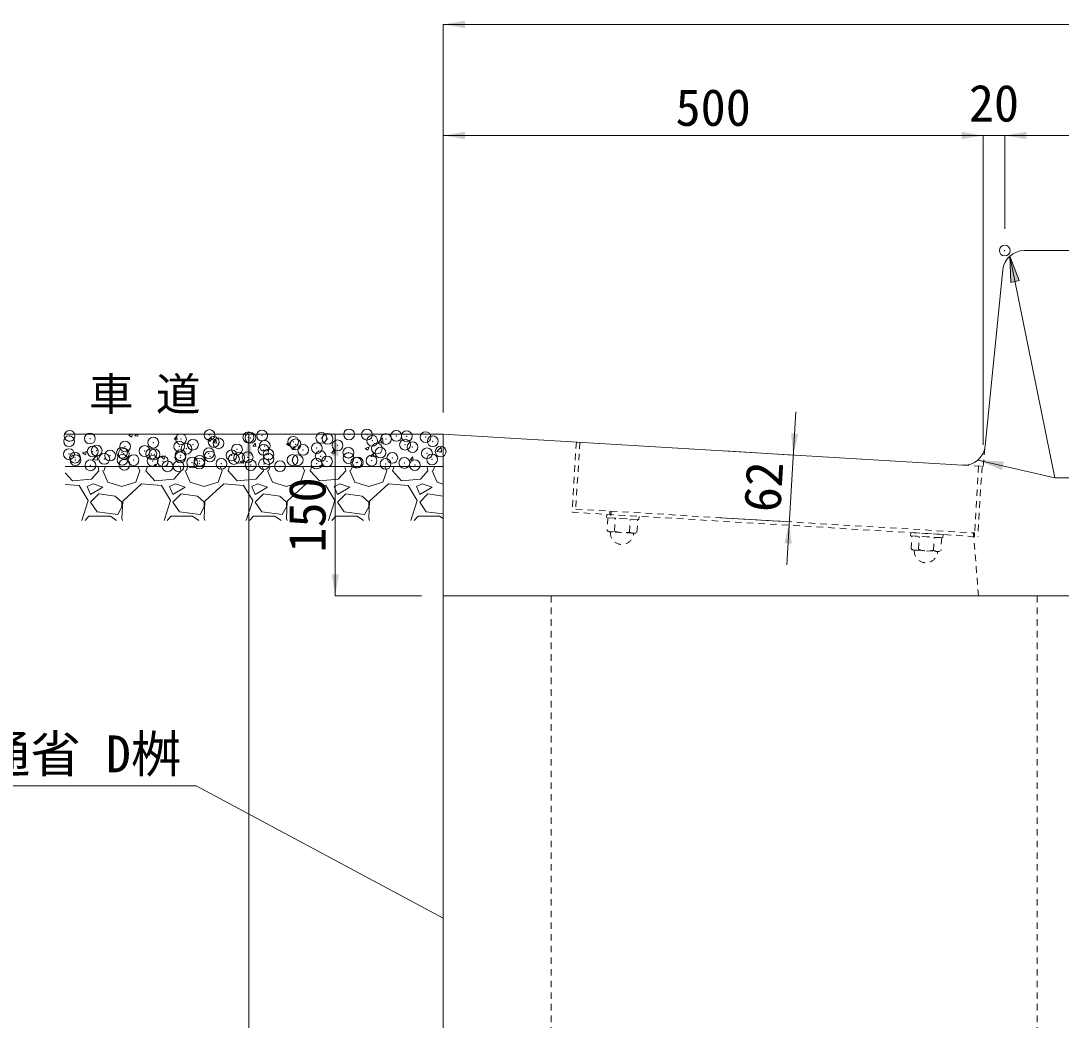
# Model space of a CAD drawing. Units: millimetres at full size, sheet at 1:20; some dimension numbers follow another scale. Extents: x 77366 to 95666, y -7115 to 5664.
# Drawn here: x 88250 to 89213, y -3157 to -2231 of the extents above; entities that cross this region are included whole.
import ezdxf
from ezdxf.enums import TextEntityAlignment as Align

# ---------------------------------------------------------------- set-up
doc = ezdxf.new("R2010")
doc.units = ezdxf.units.MM
doc.header["$LTSCALE"] = 20
doc.header["$PDMODE"] = 32
doc.header["$PDSIZE"] = 10
doc.linetypes.add('USER1', pattern=[0.54, 0.3, -0.24])
for name, color, linetype, lineweight in [('ハッチング', 7, 'Continuous', 5), ('受枠', 3, 'USER1', 9), ('基礎', 7, 'Continuous', 5), ('寸法線', 7, 'Continuous', 13), ('引出線', 4, 'Continuous', 13), ('本体', 2, 'Continuous', 20), ('補助線', 8, 'Continuous', 13)]:
    doc.layers.add(name, color=color, linetype=linetype, lineweight=lineweight)
doc.layers.add('文字', color=7, linetype='Continuous')
doc.styles.add('ＭＳ ゴシック', font='')
doc.styles.get('ＭＳ ゴシック').set_extended_font_data('MS Gothic')

# ---------------------------------------------------------------- blocks, each defined once
blk = doc.blocks.new('filled_arrow')
at = {"color": 0, "linetype": 'Continuous', "lineweight": -2}
blk.add_solid([(7.5, 1.25), (0, 0), (7.5, -1.25)], dxfattribs=at)

msp = doc.modelspace()

# ---------------------------------------------------------------- hatches: boundary and pattern name
at = {"layer": '引出線'}
msp.add_hatch(color=256, dxfattribs=at).paths.add_polyline_path([(89165.48, -2449.22), (89166.34, -2473.53), (89174.18, -2471.94)])

# ---------------------------------------------------------------- linework, layer by layer
at = {"layer": 'ハッチング'}
for p, q in [((88349.56, -2615.16), (88352.09, -2616.86)), ((88349.58, -2615.12), (88352.37, -2614.05)), ((88352.09, -2616.86), (88353.03, -2614.05)), ((88355.19, -2615.73), (88356.6, -2614.05)), ((88355.19, -2615.74), (88358.22, -2616)), ((88358.01, -2616.04), (88357.64, -2614.05)), ((88391.62, -2618.92), (88394.07, -2616)), ((88391.62, -2618.92), (88394.66, -2619.19)), ((88394.44, -2619.23), (88393.86, -2616.04)), ((88422.57, -2619.22), (88425.09, -2620.93)), ((88422.58, -2619.19), (88426.14, -2617.82)), ((88425.09, -2620.93), (88426.12, -2617.86)), ((88428.06, -2622.11), (88430.51, -2619.19)), ((88430.88, -2622.42), (88430.29, -2619.23)), ((88530.9, -2614.12), (88530.89, -2614.05)), ((88580.64, -2621.82), (88584.6, -2617.7)), ((88585.11, -2622.53), (88584.55, -2617.7)), ((88306.89, -2631.5), (88310.45, -2630.14)), ((88309.4, -2633.24), (88310.43, -2630.17)), ((88428.06, -2622.11), (88431.1, -2622.38)), ((88464.5, -2625.3), (88466.95, -2622.38)), ((88464.5, -2625.3), (88467.53, -2625.56)), ((88467.32, -2625.6), (88466.73, -2622.42)), ((88495.57, -2623.29), (88498.1, -2625)), ((88495.59, -2623.26), (88499.15, -2621.89)), ((88498.1, -2625), (88499.13, -2621.93)), ((88500.93, -2628.48), (88503.38, -2625.56)), ((88500.93, -2628.49), (88503.97, -2628.75)), ((88503.75, -2628.79), (88503.17, -2625.61)), ((88537.37, -2631.67), (88539.82, -2628.75)), ((88540.19, -2631.98), (88539.6, -2628.8)), ((88568.58, -2627.36), (88571.11, -2629.06)), ((88568.6, -2627.32), (88572.15, -2625.96)), ((88571.1, -2629.06), (88572.13, -2625.99)), ((88580.61, -2621.75), (88585.13, -2622.45)), ((88634.82, -2630.15), (88639.34, -2630.85)), ((88634.86, -2630.23), (88638.82, -2626.11)), ((88639.33, -2630.94), (88638.77, -2626.11)), ((88306.88, -2631.54), (88309.4, -2633.24)), ((88316.26, -2637.6), (88320.78, -2638.3)), ((88316.3, -2637.67), (88320.26, -2633.55)), ((88320.77, -2638.38), (88320.21, -2633.55)), ((88379.88, -2635.61), (88382.41, -2637.31)), ((88379.9, -2635.57), (88383.46, -2634.21)), ((88382.41, -2637.31), (88383.44, -2634.24)), ((88452.89, -2639.68), (88455.42, -2641.38)), ((88452.91, -2639.64), (88456.46, -2638.27)), ((88455.41, -2641.38), (88456.44, -2638.31)), ((88537.37, -2631.67), (88540.41, -2631.94)), ((88573.81, -2634.86), (88576.26, -2631.94)), ((88573.81, -2634.86), (88576.84, -2635.13)), ((88576.63, -2635.17), (88576.04, -2631.98)), ((88610.24, -2638.05), (88612.69, -2635.13)), ((88610.24, -2638.05), (88613.28, -2638.32)), ((88613.06, -2638.36), (88612.48, -2635.17)), ((88321.86, -2648.11), (88315.01, -2655.73)), ((88321.1, -2644.3), (88320.08, -2644.05)), ((88321.86, -2648.11), (88321.1, -2644.3)), ((88325.67, -2648.11), (88330.25, -2658.78)), ((88326.44, -2648.11), (88328.18, -2644.05)), ((88356.15, -2658.78), (88359.96, -2648.11)), ((88358.09, -2644.05), (88359.96, -2648.11)), ((88365.3, -2648.11), (88366.82, -2644.05)), ((88373.68, -2657.26), (88365.3, -2648.11)), ((88372.47, -2644.05), (88374.47, -2641.96)), ((88374.67, -2644.05), (88374.42, -2641.96)), ((88398.06, -2648.11), (88391.21, -2655.73)), ((88397.3, -2644.3), (88396.28, -2644.05)), ((88398.06, -2648.11), (88397.3, -2644.3)), ((88401.87, -2648.11), (88406.45, -2658.78)), ((88402.64, -2648.11), (88404.38, -2644.05)), ((88432.35, -2658.78), (88436.16, -2648.11)), ((88434.29, -2644.05), (88436.16, -2648.11)), ((88441.5, -2648.11), (88443.02, -2644.05)), ((88449.88, -2657.26), (88441.5, -2648.11)), ((88474.26, -2648.11), (88467.41, -2655.73)), ((88473.5, -2644.3), (88472.48, -2644.05)), ((88474.26, -2648.11), (88473.5, -2644.3)), ((88478.07, -2648.11), (88482.65, -2658.78)), ((88478.84, -2648.11), (88480.58, -2644.05)), ((88508.55, -2658.78), (88512.36, -2648.11)), ((88510.49, -2644.05), (88512.36, -2648.11)), ((88517.7, -2648.11), (88519.22, -2644.05)), ((88526.08, -2657.26), (88517.7, -2648.11)), ((88525.9, -2643.75), (88526.34, -2644.05)), ((88525.91, -2643.71), (88529.47, -2642.34)), ((88528.89, -2644.05), (88529.45, -2642.38)), ((88550.46, -2648.11), (88543.61, -2655.73)), ((88549.7, -2644.3), (88548.68, -2644.05)), ((88550.46, -2648.11), (88549.7, -2644.3)), ((88554.27, -2648.11), (88558.85, -2658.78)), ((88555.04, -2648.11), (88556.78, -2644.05)), ((88584.75, -2658.78), (88588.56, -2648.11)), ((88586.69, -2644.05), (88588.56, -2648.11)), ((88593.9, -2648.11), (88595.42, -2644.05)), ((88602.28, -2657.26), (88593.9, -2648.11)), ((88626.66, -2648.11), (88619.81, -2655.73)), ((88625.9, -2644.3), (88624.88, -2644.05)), ((88626.66, -2648.11), (88625.9, -2644.3)), ((88630.47, -2648.11), (88635.05, -2658.78)), ((88631.24, -2648.11), (88632.98, -2644.05)), ((88297.48, -2657.26), (88290.8, -2649.96)), ((88315.01, -2655.73), (88297.48, -2657.26)), ((88330.25, -2658.78), (88343.2, -2662.59)), ((88343.2, -2662.59), (88356.15, -2658.78)), ((88391.21, -2655.73), (88373.68, -2657.26)), ((88406.45, -2658.78), (88419.4, -2662.59)), ((88419.4, -2662.59), (88432.35, -2658.78)), ((88467.41, -2655.73), (88449.88, -2657.26)), ((88482.65, -2658.78), (88495.6, -2662.59)), ((88495.6, -2662.59), (88508.55, -2658.78)), ((88543.61, -2655.73), (88526.08, -2657.26)), ((88558.85, -2658.78), (88571.8, -2662.59)), ((88571.8, -2662.59), (88584.75, -2658.78)), ((88619.81, -2655.73), (88602.28, -2657.26)), ((88635.05, -2658.78), (88640.8, -2660.47)), ((88303.58, -2661.83), (88290.8, -2660.76)), ((88311.96, -2675.54), (88303.58, -2661.83)), ((88316.53, -2660.3), (88311.2, -2662.59)), ((88311.2, -2662.59), (88314.24, -2670.21)), ((88314.24, -2670.21), (88325.67, -2663.35)), ((88325.67, -2663.35), (88316.53, -2660.3)), ((88361.49, -2660.3), (88343.96, -2676.31)), ((88379.78, -2661.83), (88361.49, -2660.3)), ((88388.16, -2675.54), (88379.78, -2661.83)), ((88392.73, -2660.3), (88387.4, -2662.59)), ((88387.4, -2662.59), (88390.44, -2670.21)), ((88390.44, -2670.21), (88401.87, -2663.35)), ((88401.87, -2663.35), (88392.73, -2660.3)), ((88437.69, -2660.3), (88420.16, -2676.31)), ((88455.98, -2661.83), (88437.69, -2660.3)), ((88464.36, -2675.54), (88455.98, -2661.83)), ((88468.93, -2660.3), (88463.6, -2662.59)), ((88463.6, -2662.59), (88466.64, -2670.21)), ((88466.64, -2670.21), (88478.07, -2663.35)), ((88478.07, -2663.35), (88468.93, -2660.3)), ((88513.89, -2660.3), (88496.36, -2676.31)), ((88532.18, -2661.83), (88513.89, -2660.3)), ((88540.56, -2675.54), (88532.18, -2661.83)), ((88545.13, -2660.3), (88539.8, -2662.59)), ((88539.8, -2662.59), (88542.84, -2670.21)), ((88542.84, -2670.21), (88554.27, -2663.35)), ((88554.27, -2663.35), (88545.13, -2660.3)), ((88590.09, -2660.3), (88572.56, -2676.31)), ((88608.38, -2661.83), (88590.09, -2660.3)), ((88616.76, -2675.54), (88608.38, -2661.83)), ((88621.33, -2660.3), (88616, -2662.59)), ((88616, -2662.59), (88619.04, -2670.21)), ((88619.04, -2670.21), (88630.47, -2663.35)), ((88630.47, -2663.35), (88621.33, -2660.3)), ((88306.04, -2694.05), (88311.96, -2675.54)), ((88321.86, -2669.45), (88314.24, -2677.07)), ((88314.24, -2677.07), (88320.34, -2686.21)), ((88337.1, -2671.73), (88321.86, -2669.45)), ((88343.2, -2677.07), (88337.1, -2671.73)), ((88343.96, -2676.31), (88343.2, -2692.31)), ((88343.2, -2681.64), (88343.2, -2677.07)), ((88382.24, -2694.05), (88388.16, -2675.54)), ((88398.06, -2669.45), (88390.44, -2677.07)), ((88390.44, -2677.07), (88396.54, -2686.21)), ((88413.3, -2671.73), (88398.06, -2669.45)), ((88419.4, -2677.07), (88413.3, -2671.73)), ((88420.16, -2676.31), (88419.4, -2692.31)), ((88419.4, -2681.64), (88419.4, -2677.07)), ((88458.44, -2694.05), (88464.36, -2675.54)), ((88474.26, -2669.45), (88466.64, -2677.07)), ((88466.64, -2677.07), (88472.74, -2686.21)), ((88489.5, -2671.73), (88474.26, -2669.45)), ((88495.6, -2677.07), (88489.5, -2671.73)), ((88496.36, -2676.31), (88495.6, -2692.31)), ((88495.6, -2681.64), (88495.6, -2677.07)), ((88534.64, -2694.05), (88540.56, -2675.54)), ((88550.46, -2669.45), (88542.84, -2677.07)), ((88542.84, -2677.07), (88548.94, -2686.21)), ((88565.7, -2671.73), (88550.46, -2669.45)), ((88571.8, -2677.07), (88565.7, -2671.73)), ((88572.56, -2676.31), (88571.8, -2692.31)), ((88571.8, -2681.64), (88571.8, -2677.07)), ((88610.84, -2694.05), (88616.76, -2675.54)), ((88626.66, -2669.45), (88619.04, -2677.07)), ((88619.04, -2677.07), (88625.14, -2686.21)), ((88640.8, -2671.57), (88626.66, -2669.45)), ((88320.34, -2686.21), (88339.39, -2688.5)), ((88339.39, -2688.5), (88343.2, -2681.64)), ((88396.54, -2686.21), (88415.59, -2688.5)), ((88415.59, -2688.5), (88419.4, -2681.64)), ((88472.74, -2686.21), (88491.79, -2688.5)), ((88491.79, -2688.5), (88495.6, -2681.64)), ((88548.94, -2686.21), (88567.99, -2688.5)), ((88567.99, -2688.5), (88571.8, -2681.64)), ((88625.14, -2686.21), (88640.8, -2688.09)), ((88309.1, -2694.05), (88312.72, -2690.02)), ((88312.72, -2690.02), (88332.53, -2690.02)), ((88332.53, -2690.02), (88338.34, -2694.05)), ((88343.2, -2692.31), (88343.93, -2694.05)), ((88385.3, -2694.05), (88388.92, -2690.02)), ((88388.92, -2690.02), (88408.73, -2690.02)), ((88408.73, -2690.02), (88414.54, -2694.05)), ((88419.4, -2692.31), (88420.13, -2694.05)), ((88461.5, -2694.05), (88465.12, -2690.02)), ((88465.12, -2690.02), (88484.93, -2690.02)), ((88484.93, -2690.02), (88490.74, -2694.05)), ((88495.6, -2692.31), (88496.33, -2694.05)), ((88537.7, -2694.05), (88541.32, -2690.02)), ((88541.32, -2690.02), (88561.13, -2690.02)), ((88561.13, -2690.02), (88566.94, -2694.05)), ((88571.8, -2692.31), (88572.53, -2694.05)), ((88613.9, -2694.05), (88617.52, -2690.02)), ((88617.52, -2690.02), (88637.33, -2690.02)), ((88637.33, -2690.02), (88640.8, -2692.42))]:
    msp.add_line(p, q, dxfattribs=at)
for p in [(88294.79, -2615.74), (88424.35, -2614.95), (88473.06, -2615.47), (88553.6, -2614.39), (88570.17, -2614.6), (88597.29, -2615.74), (88294.31, -2620.73), (88313.55, -2618.2), (88346.22, -2625.59), (88372.3, -2622.01), (88396.31, -2625.58), (88397.96, -2618.76), (88409.02, -2623.91), (88428.26, -2621.37), (88432.64, -2622.65), (88460.35, -2617.15), (88462.26, -2617.57), (88475.47, -2625.03), (88501.86, -2621.22), (88504.06, -2623.64), (88527.94, -2617.64), (88533.69, -2618.55), (88542.98, -2624.55), (88575.06, -2620.32), (88587.78, -2618.65), (88605.45, -2623.92), (88607.02, -2616.12), (88624.41, -2616.89), (88631.11, -2620.67), (88294.18, -2632.65), (88316.21, -2630.24), (88319.84, -2629.39), (88332.27, -2634.01), (88343.33, -2631.39), (88344.98, -2632.34), (88364.22, -2629.8), (88370.45, -2632.53), (88373.38, -2632.82), (88397.57, -2633.68), (88403.01, -2627.74), (88423.73, -2631.86), (88424.69, -2634.83), (88444.81, -2633.81), (88449.81, -2628.28), (88474.43, -2628.72), (88478.94, -2632.98), (88511.02, -2628.75), (88523.74, -2627.08), (88527.32, -2634.56), (88552.98, -2631.3), (88579.37, -2627.49), (88582.71, -2631.24), (88612.34, -2626.16), (88625.74, -2631.93), (88638.45, -2630.25), (88299.81, -2635.92), (88300.18, -2638.23), (88314.13, -2642.99), (88326.93, -2637.07), (88343.76, -2637.91), (88345.6, -2642.5), (88354.04, -2638.21), (88371.69, -2638.92), (88381.16, -2639.36), (88385.56, -2643.98), (88395.66, -2643.94), (88397.34, -2635.67), (88408.28, -2640.5), (88414.9, -2641.41), (88415.18, -2638.89), (88435.4, -2641.65), (88446.98, -2637.18), (88451.81, -2635.97), (88459.7, -2635.51), (88462.52, -2642.79), (88474.85, -2641.94), (88478.92, -2637.12), (88489.63, -2643.94), (88501.24, -2638.13), (88506.04, -2638.26), (88523.46, -2641.41), (88533.16, -2639.41), (88553.09, -2636.33), (88560.28, -2640.55), (88561.7, -2640.36), (88574.41, -2638.68), (88587.4, -2641.7), (88593.65, -2636.15), (88604.83, -2640.83), (88614.51, -2642.85), (88630.49, -2637.58)]:
    msp.add_point(p, dxfattribs=at)
at = {"layer": '受枠'}
for p, q in [((88764.07, -2621.44), (88760.17, -2686.52)), ((88767.27, -2621.63), (88763.55, -2683.52)), ((89136.6, -2643.79), (89132.89, -2705.68)), ((89139.8, -2643.99), (89135.89, -2709.07)), ((88760.17, -2686.52), (89135.89, -2709.07)), ((88763.55, -2683.52), (89132.89, -2705.68)), ((88795.15, -2685.42), (88794.96, -2688.61)), ((88795.91, -2689.8), (88796.17, -2685.47)), ((88792.13, -2691.5), (88792.31, -2688.5)), ((88822.07, -2693.29), (88792.13, -2691.5)), ((88792.31, -2688.5), (88822.25, -2690.3)), ((88793.27, -2691.57), (88792.55, -2703.57)), ((88820.93, -2693.23), (88793.27, -2691.57)), ((88799.46, -2703.98), (88800.18, -2691.98)), ((88813.3, -2704.81), (88814.02, -2692.81)), ((88820.21, -2705.23), (88820.93, -2693.23)), ((88822.25, -2690.3), (88822.07, -2693.29)), ((88816.7, -2706), (88795.95, -2704.75)), ((89073.8, -2705.39), (89073.62, -2708.39)), ((89103.75, -2707.19), (89073.8, -2705.39)), ((89103.57, -2710.18), (89103.75, -2707.19)), ((89073.62, -2708.39), (89103.57, -2710.18)), ((89074.04, -2720.46), (89074.76, -2708.46)), ((89074.76, -2708.46), (89102.43, -2710.12)), ((89080.96, -2720.87), (89081.68, -2708.87)), ((89094.79, -2721.7), (89095.51, -2709.7)), ((89102.43, -2710.12), (89101.71, -2722.12)), ((89077.44, -2721.64), (89098.19, -2722.89))]:
    msp.add_line(p, q, dxfattribs=at)
for centre, radius, start, end in [((88796.35, -2698.12), 6.64, 235.1212, 298.01154), ((88806.31, -2705.62), 10.75, 175.19917, 357.93906), ((88807.83, -2680.32), 25.1, 250.54215, 282.59059), ((88817.09, -2699.37), 6.64, 235.1212, 298.01154), ((89077.84, -2715.01), 6.64, 235.1212, 298.01154), ((89087.8, -2722.51), 10.75, 175.19368, 357.93357), ((89089.32, -2697.21), 25.1, 250.54215, 282.59059), ((89098.59, -2716.26), 6.64, 235.1212, 298.01154)]:
    msp.add_arc(centre, radius, start, end, dxfattribs=at)
at = {"layer": '基礎', "color": 3, "lineweight": 13}
for p, q in [((88640.8, -2614.05), (88290.8, -2614.05)), ((88640.8, -2644.05), (88290.8, -2644.05))]:
    msp.add_line(p, q, dxfattribs=at)
at = {"layer": '寸法線'}
for p, q in [((88640.8, -2234.57), (89340.8, -2234.57)), ((88640.8, -2594.05), (88640.8, -2234.57)), ((88640.8, -2337.5), (89140.8, -2337.5)), ((88640.8, -2594.05), (88640.8, -2337.5)), ((89100.8, -2337.5), (89200.8, -2337.5)), ((89140.8, -2624.05), (89140.8, -2337.5)), ((89140.8, -2624.05), (89140.8, -2337.5)), ((89160.8, -2424.05), (89160.8, -2337.5)), ((89160.8, -2337.5), (89340.8, -2337.5)), ((89160.8, -2424.05), (89160.8, -2337.5)), ((88958.94, -2735.32), (88967.44, -2593.57)), ((88460.8, -2614.05), (88460.8, -3814.05)), ((88620.8, -2614.05), (88460.8, -2614.05)), ((88540.8, -2764.05), (88540.8, -2614.05)), ((88620.8, -2614.05), (88540.8, -2614.05)), ((88901.17, -2629.67), (88965.04, -2633.5)), ((88897.45, -2691.56), (88961.33, -2695.39)), ((88620.8, -2764.05), (88540.8, -2764.05))]:
    msp.add_line(p, q, dxfattribs=at)
at = {"layer": '引出線', "lineweight": 9}
msp.add_line((89165.48, -2449.22), (89207.21, -2654.59), dxfattribs=at)
msp.add_lwpolyline([(89165.48, -2449.22), (89166.34, -2473.53), (89174.18, -2471.94)], close=True, dxfattribs=at)
msp.add_lwpolyline([(89135.78, -2638.15), (89207.21, -2654.59), (89293.36, -2654.59)], dxfattribs=at)
at = {"layer": '引出線'}
msp.add_lwpolyline([(88640.8, -3062.4), (88412.06, -2939.81), (88071.9, -2939.81)], dxfattribs=at)
at = {"layer": '本体'}
for p, q in [((89178.9, -2444.05), (89320.8, -2444.05)), ((89159, -2462.06), (89142.71, -2624.92)), ((88640.8, -2764.05), (88640.8, -2614.05)), ((88640.8, -2614.05), (89121.61, -2642.89)), ((88640.8, -2764.05), (89340.8, -2764.05)), ((88640.8, -2764.05), (88640.8, -3794.05)), ((88640.8, -2764.05), (89340.8, -2764.05))]:
    msp.add_line(p, q, dxfattribs=at)
at = {"layer": '本体', "linetype": 'USER1', "lineweight": 9}
for p, q in [((89140.8, -2644.05), (89142.71, -2624.92)), ((89121.61, -2642.89), (89140.8, -2644.05)), ((89136.45, -2764.05), (89131.89, -2705.62)), ((88740.8, -2764.05), (88740.8, -3794.05)), ((89190.8, -2764.05), (89190.8, -3794.05))]:
    msp.add_line(p, q, dxfattribs=at)
at = {"layer": '本体'}
for centre, start, end in [((89178.9, -2464.05), 90, 174.28941), ((89122.81, -2622.93), 266.56637, 354.28941)]:
    msp.add_arc(centre, 20, start, end, dxfattribs=at)
at = {"layer": '補助線', "linetype": 'USER1', "lineweight": 9}
msp.add_line((89132.89, -2705.68), (89132.7, -2708.88), dxfattribs=at)
at = {"layer": '補助線'}
msp.add_point((89160.8, -2444.05), dxfattribs=at)

# ---------------------------------------------------------------- block references
at = {"layer": '寸法線', "xscale": 2.67, "yscale": 2.67}
for p in [(88640.8, -2234.57), (88640.8, -2337.5), (89160.8, -2337.5), (89160.8, -2337.5)]:
    msp.add_blockref('filled_arrow', p, dxfattribs=at)
for p, rotation in [((89140.8, -2337.5), 180), ((89140.8, -2337.5), 180), ((88460.8, -2614.05), 270), ((88540.8, -2614.05), 270), ((88965.04, -2633.5), 86.6), ((88961.33, -2695.39), 266.6), ((88540.8, -2764.05), 90)]:
    msp.add_blockref('filled_arrow', p, dxfattribs=dict(at, rotation=rotation))
at = {"layer": '引出線', "lineweight": 9, "xscale": 3.2, "yscale": 3.2, "rotation": 347}
msp.add_blockref('filled_arrow', (89135.78, -2638.15), dxfattribs=at)
at = {"layer": '引出線', "xscale": 0.133, "yscale": 0.133, "rotation": 151.8}
msp.add_blockref('filled_arrow', (88640.8, -3062.4), dxfattribs=at)

# ---------------------------------------------------------------- texts
at = {"layer": '寸法線', "style": 'ＭＳ ゴシック'}
for s, p in [('20', (89150.8, -2307.5)), ('500', (88890.8, -2311.5))]:
    msp.add_text(s, height=34.18, dxfattribs=at).set_placement(p, align=Align.MIDDLE_CENTER)
for s, rotation, p in [('62', 86.566, (88937.23, -2662.89)), ('150', 90, (88514.8, -2689.05))]:
    msp.add_text(s, height=34.18, rotation=rotation, dxfattribs=at).set_placement(p, align=Align.MIDDLE_CENTER)
at = {"layer": '引出線', "style": 'ＭＳ ゴシック'}
msp.add_text('国土交通省 D桝', height=34.18, dxfattribs=at).set_placement((88071.9, -2937.71), align=Align.BOTTOM_LEFT)
at = {"layer": '文字', "style": 'ＭＳ ゴシック'}
msp.add_text('車 道', height=30.38, dxfattribs=at).set_placement((88364.37, -2577), align=Align.MIDDLE_CENTER)

doc.saveas('drawing.dxf')
